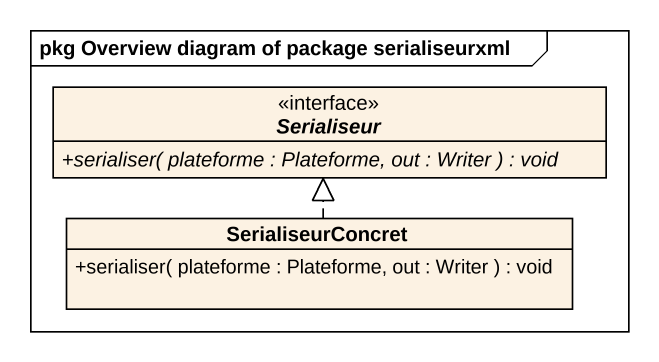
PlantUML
@startuml
mainframe pkg Overview diagram of package serialiseurxml
hide circle
hide empty members
skinparam classAttributeIconSize 0
interface Serialiseur {
  {abstract} +serialiser( plateforme : Plateforme, out : Writer ) : void
}
class SerialiseurConcret {
  +serialiser( plateforme : Plateforme, out : Writer ) : void
}
SerialiseurConcret .up.|> Serialiseur
@enduml
